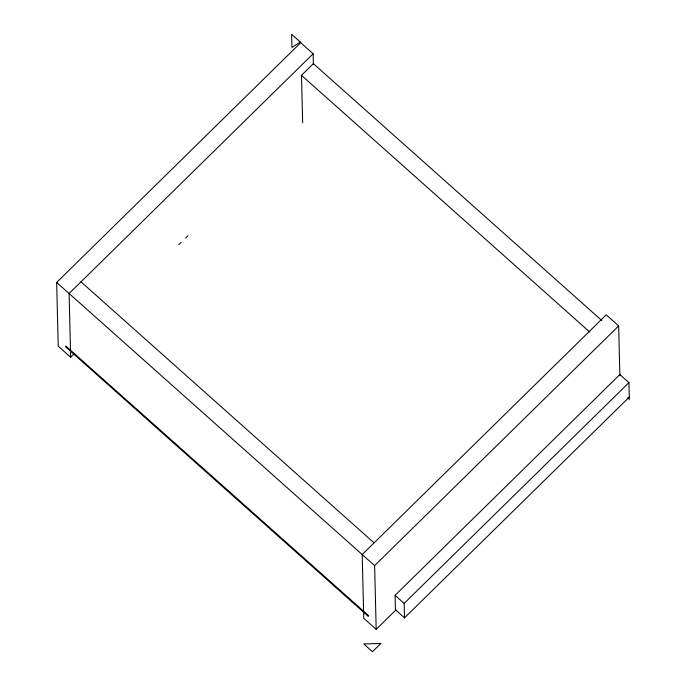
<?xml version="1.0" encoding="UTF-8"?>
<svg xmlns="http://www.w3.org/2000/svg" width="686" height="686" viewBox="0 0 686 686"><rect width="100%" height="100%" fill="white"/><g stroke="black" fill="none" stroke-linecap="round" stroke-linejoin="round"><path stroke-width="1.03" d="M74.474 353.496L70.658 357.243L58.224 346.164L56.664 282.426L300.7 42.712L313.133 53.791L313.391 64.407M313.133 53.791L69.106 293.505L70.658 357.243M302.655 122.854L301.488 75.314L313.373 63.644L601.673 320.413M178.849 244.739L181.13 242.501M185.692 238.025L187.964 235.787M376.185 629.362L374.633 565.624L618.661 325.901L606.227 314.831L362.199 554.545L363.752 618.283L376.185 629.362L396.019 609.88M629.276 397.065L404.517 617.854L395.436 609.777L395.085 595.319L619.852 374.53L628.925 382.608L629.336 399.363L627.741 397.949M404.517 617.854L404.157 603.406L628.925 382.608M301.488 75.314L589.788 332.084M80.982 281.835L374.076 542.875M56.664 282.426L374.633 565.624M395.085 595.319L404.157 603.406M618.661 325.901L619.878 375.834M380.807 643.502L372.464 651.7L363.726 643.914L380.807 643.502M300.348 42.086L291.936 47.437L291.61 34.3L300.348 42.086M368.288 615.411L65.779 345.984L65.805 346.97L368.313 616.397L368.288 615.411"/></g></svg>
